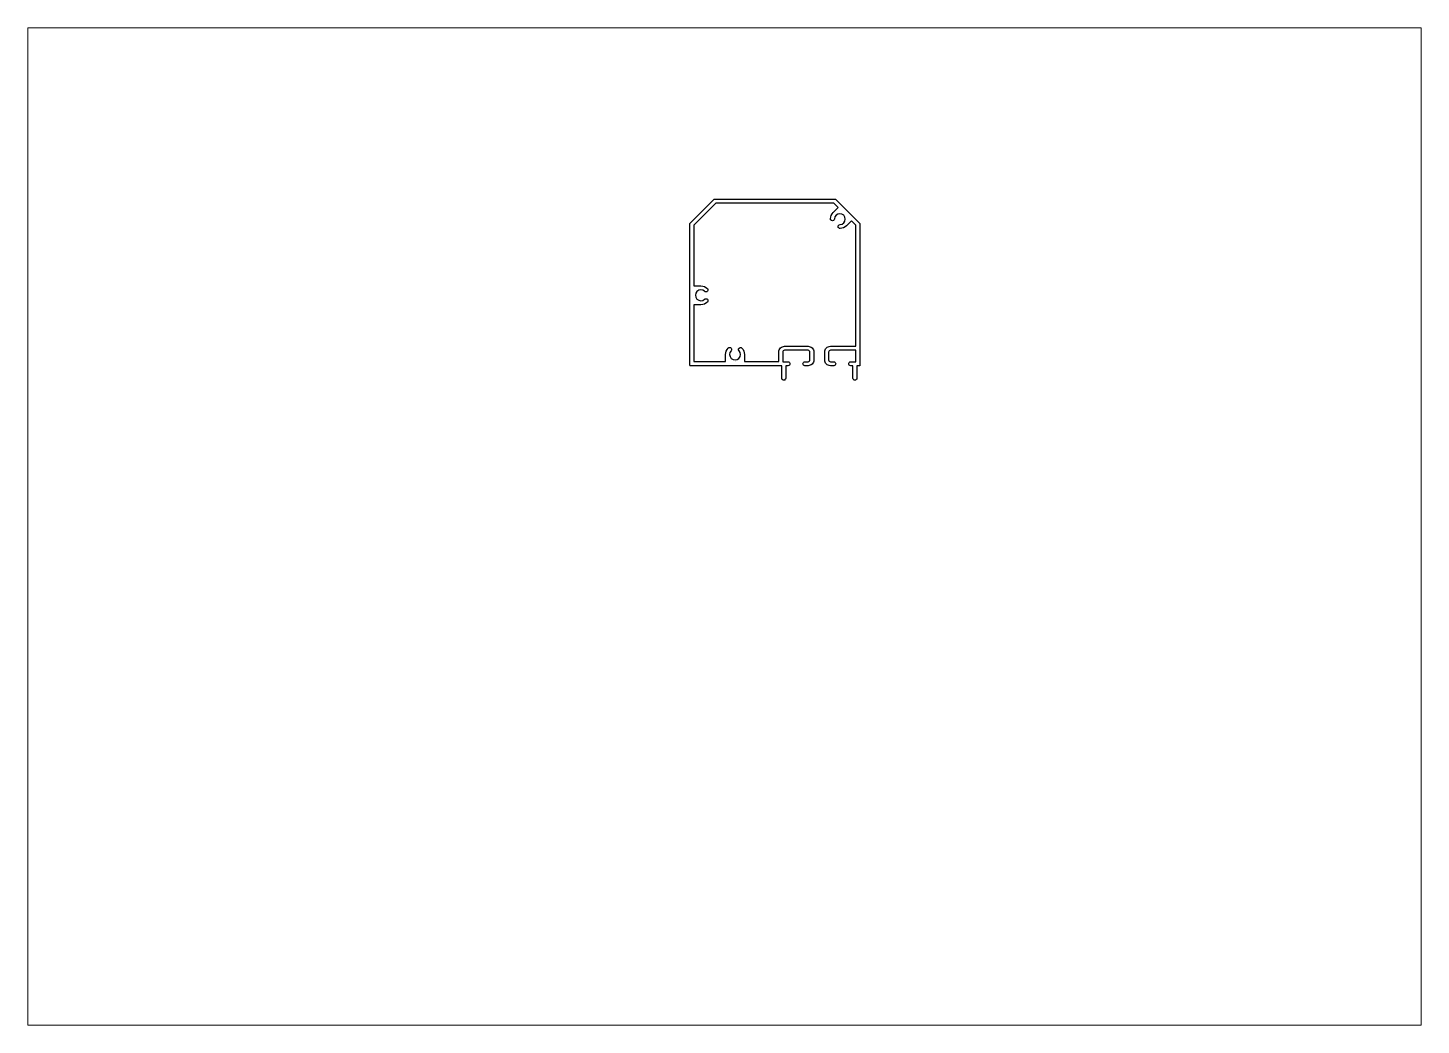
# Paper-space layout 'Layout1' of a CAD drawing. Extents: x 0 to 12.4, y 0 to 8.9.
# The model-space entities are those that its viewports show. They can reach past a viewport. Long polylines and large blocks are cut down to what shows.
import ezdxf

# ---------------------------------------------------------------- set-up
doc = ezdxf.new("R2010")
doc.units = 0
doc.header["$LTSCALE"] = 1.5
doc.layers.get('0').update_dxf_attribs({"linetype": 'CONTINUOUS'})
doc.layers.add('ANA', color=7, linetype='CONTINUOUS')

msp = doc.modelspace()

# ---------------------------------------------------------------- linework, layer by layer
at = {"color": 0}
for p, q in [((-506.98, -48.07), (-506.91, -48)), ((-464.8, -68.65), (-464.79, -68.63)), ((-485.54, -72.59), (-485.29, -72.34))]:
    msp.add_line(p, q, dxfattribs=at)
at = {"layer": 'ANA', "color": 230, "linetype": 'BYBLOCK'}
msp.add_line((-499.29, -67.49), (-499.29, -67.49), dxfattribs=at)
msp.add_lwpolyline([(-511.79, -68.57), (-511.79, -29.27), (-505.09, -22.57), (-471.49, -22.57), (-464.79, -29.27), (-464.79, -68.65), (-465.59, -68.65), (-465.59, -72.1, -1), (-466.69, -72.1), (-466.69, -68.65), (-467.29, -68.65, -1), (-467.29, -67.55), (-465.89, -67.55), (-465.89, -64.35), (-472.89, -64.35, 0.414214), (-473.39, -64.85), (-473.39, -67.05, 0.414214), (-472.89, -67.55), (-471.99, -67.55, -1), (-471.99, -68.65), (-472.89, -68.65, -0.414214), (-474.49, -67.05), (-474.49, -64.85, -0.414214), (-472.89, -63.25), (-465.89, -63.25), (-465.89, -29.73), (-467.08, -28.54), (-468.45, -29.92, -0.192157), (-470.22, -30.68, -0.978411), (-470.24, -29.58, 2.298213), (-471.79, -28.03, -1.021846), (-472.89, -27.97, -0.187399), (-472.13, -26.24), (-470.75, -24.86), (-471.94, -23.67), (-504.63, -23.67), (-510.69, -29.73), (-510.69, -46.55), (-508.73, -46.55, -0.192157), (-506.94, -47.26, -0.978411), (-507.71, -48.05, 2.298213), (-507.71, -50.25, -0.978411), (-506.94, -51.03, -0.192157), (-508.73, -51.75), (-510.69, -51.75), (-510.69, -67.49), (-501.89, -67.49), (-501.89, -65.54, -0.192157), (-501.17, -63.75, -0.978411), (-500.38, -64.52, 2.298213), (-498.19, -64.52, -1.021846), (-497.37, -63.79, -0.187399), (-496.69, -65.54), (-496.69, -67.49), (-487.19, -67.49), (-487.19, -64.85, -0.414214), (-485.59, -63.25), (-479.09, -63.25, -0.414214), (-477.49, -64.85), (-477.49, -67.05, -0.414214), (-479.09, -68.65), (-479.94, -68.65, -1), (-479.94, -67.55), (-479.09, -67.55, 0.414214), (-478.59, -67.05), (-478.59, -64.85, 0.414214), (-479.09, -64.35), (-485.59, -64.35, 0.414214), (-486.09, -64.85), (-486.09, -67.55), (-484.64, -67.55, -1), (-484.64, -68.65), (-485.24, -68.65), (-485.24, -72.1, -1), (-486.34, -72.1), (-486.34, -68.65), (-487.19, -68.65), (-511.79, -68.65)], format="xyb", dxfattribs=at)

psp = doc.layouts.get("Layout1")

# ---------------------------------------------------------------- viewports
at = {"layer": '0'}
psp.add_viewport(center=(6.202, 4.435), size=(12.401, 8.8772), view_center_point=(-502.187, -113.117), view_height=275.91753, dxfattribs=at)

doc.saveas('drawing.dxf')
